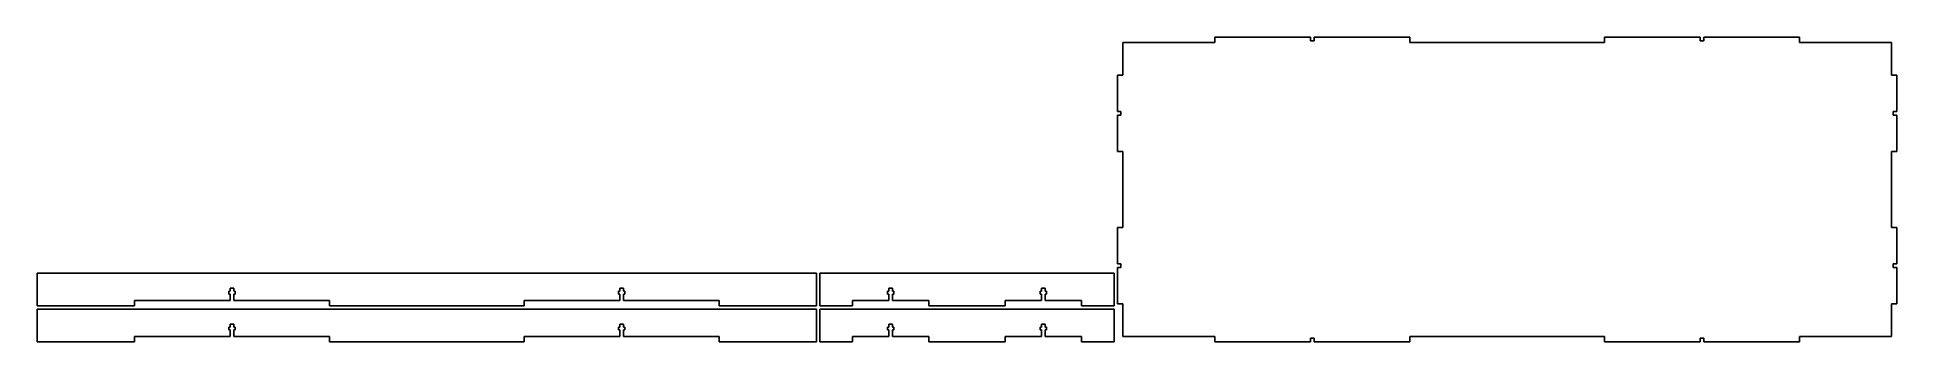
# Model space of a CAD drawing. Header units: millimetres. Extents: x 0 to 1706, y 3 to 283.
import ezdxf

# ---------------------------------------------------------------- set-up
doc = ezdxf.new("R2010")
doc.units = ezdxf.units.MM
doc.header["$MEASUREMENT"] = 0
for name, color, linetype in [('back_outsideCutPath', 7, 'Continuous'), ('bottom_outsideCutPath', 7, 'Continuous'), ('front_outsideCutPath', 7, 'Continuous'), ('left_outsideCutPath', 7, 'Continuous'), ('right_outsideCutPath', 7, 'Continuous')]:
    doc.layers.add(name, color=color, linetype=linetype)

msp = doc.modelspace()

# ---------------------------------------------------------------- linework, layer by layer
at = {"layer": 'back_outsideCutPath'}
for p, q in [((0, 66), (0, 42.875)), ((715, 66), (0, 66)), ((177.125, 49.6), (177.125, 52.25)), ((177.125, 52.25), (180.375, 52.25)), ((180.375, 52.25), (180.375, 49.6)), ((534.625, 49.6), (534.625, 52.25)), ((534.625, 52.25), (537.875, 52.25)), ((537.875, 52.25), (537.875, 49.6)), ((715, 59.125), (715, 66)), ((715, 36), (715, 59.125)), ((0, 42.875), (0, 36)), ((0, 36), (89.375, 36)), ((89.375, 36), (89.375, 41)), ((89.375, 41), (177.125, 41)), ((175.875, 46.95), (175.875, 49.6)), ((175.875, 49.6), (177.125, 49.6)), ((177.125, 46.95), (175.875, 46.95)), ((177.125, 41), (177.125, 46.95)), ((180.375, 49.6), (181.625, 49.6)), ((181.625, 46.95), (180.375, 46.95)), ((180.375, 46.95), (180.375, 41)), ((180.375, 41), (268.125, 41)), ((181.625, 49.6), (181.625, 46.95)), ((268.125, 41), (268.125, 36)), ((268.125, 36), (446.875, 36)), ((446.875, 36), (446.875, 41)), ((446.875, 41), (534.625, 41)), ((533.375, 46.95), (533.375, 49.6)), ((533.375, 49.6), (534.625, 49.6)), ((534.625, 46.95), (533.375, 46.95)), ((534.625, 41), (534.625, 46.95)), ((537.875, 49.6), (539.125, 49.6)), ((539.125, 46.95), (537.875, 46.95)), ((537.875, 46.95), (537.875, 41)), ((537.875, 41), (625.625, 41)), ((539.125, 49.6), (539.125, 46.95)), ((625.625, 41), (625.625, 36)), ((625.625, 36), (715, 36))]:
    msp.add_line(p, q, dxfattribs=at)
at = {"layer": 'bottom_outsideCutPath'}
for p, q in [((996, 278), (996, 248)), ((1080.375, 278), (996, 278)), ((1168.125, 283), (1080.375, 283)), ((1080.375, 283), (1080.375, 278)), ((1168.125, 279.75), (1168.125, 283)), ((1169.75, 279.75), (1168.125, 279.75)), ((1171.375, 279.75), (1169.75, 279.75)), ((1169.75, 279.75), (1169.75, 279.75)), ((1259.125, 283), (1171.375, 283)), ((1171.375, 283), (1171.375, 279.75)), ((1259.125, 278), (1259.125, 283)), ((1437.875, 278), (1259.125, 278)), ((1525.625, 283), (1437.875, 283)), ((1437.875, 283), (1437.875, 278)), ((1525.625, 279.75), (1525.625, 283)), ((1527.25, 279.75), (1525.625, 279.75)), ((1528.875, 279.75), (1527.25, 279.75)), ((1527.25, 279.75), (1527.25, 279.75)), ((1616.625, 283), (1528.875, 283)), ((1528.875, 283), (1528.875, 279.75)), ((1616.625, 278), (1616.625, 283)), ((1701, 278), (1616.625, 278)), ((1701, 248), (1701, 278)), ((996, 248), (991, 248)), ((991, 248), (991, 214.625)), ((1706, 248), (1701, 248)), ((1706, 214.625), (1706, 248)), ((991, 214.625), (994.25, 214.625)), ((994.25, 211.375), (991, 211.375)), ((991, 211.375), (991, 178)), ((994.25, 214.625), (994.25, 213)), ((994.25, 213), (994.25, 213)), ((994.25, 213), (994.25, 211.375)), ((1702.75, 213), (1702.75, 214.625)), ((1702.75, 214.625), (1706, 214.625)), ((1702.75, 211.375), (1702.75, 213)), ((1702.75, 213), (1702.75, 213)), ((1706, 211.375), (1702.75, 211.375)), ((1706, 178), (1706, 211.375)), ((991, 178), (996, 178)), ((996, 178), (996, 108)), ((1701, 108), (1701, 178)), ((1701, 178), (1706, 178)), ((996, 108), (991, 108)), ((991, 108), (991, 74.625)), ((1706, 108), (1701, 108)), ((1706, 74.625), (1706, 108)), ((991, 74.625), (994.25, 74.625)), ((994.25, 71.375), (991, 71.375)), ((991, 71.375), (991, 38)), ((994.25, 74.625), (994.25, 73)), ((994.25, 73), (994.25, 73)), ((994.25, 73), (994.25, 71.375)), ((1702.75, 73), (1702.75, 74.625)), ((1702.75, 74.625), (1706, 74.625)), ((1702.75, 71.375), (1702.75, 73)), ((1702.75, 73), (1702.75, 73)), ((1706, 71.375), (1702.75, 71.375)), ((1706, 38), (1706, 71.375)), ((991, 38), (996, 38)), ((996, 38), (996, 8)), ((1701, 8), (1701, 38)), ((1701, 38), (1706, 38)), ((996, 8), (1080.375, 8)), ((1080.375, 8), (1080.375, 3)), ((1080.375, 3), (1168.125, 3)), ((1168.125, 3), (1168.125, 6.25)), ((1168.125, 6.25), (1169.75, 6.25)), ((1169.75, 6.25), (1169.75, 6.25)), ((1169.75, 6.25), (1171.375, 6.25)), ((1171.375, 6.25), (1171.375, 3)), ((1171.375, 3), (1259.125, 3)), ((1259.125, 3), (1259.125, 8)), ((1259.125, 8), (1437.875, 8)), ((1437.875, 8), (1437.875, 3)), ((1437.875, 3), (1525.625, 3)), ((1525.625, 3), (1525.625, 6.25)), ((1525.625, 6.25), (1527.25, 6.25)), ((1527.25, 6.25), (1527.25, 6.25)), ((1527.25, 6.25), (1528.875, 6.25)), ((1528.875, 6.25), (1528.875, 3)), ((1528.875, 3), (1616.625, 3)), ((1616.625, 3), (1616.625, 8)), ((1616.625, 8), (1701, 8))]:
    msp.add_line(p, q, dxfattribs=at)
at = {"layer": 'front_outsideCutPath'}
for p, q in [((0, 33), (0, 9.875)), ((715, 33), (0, 33)), ((177.125, 16.6), (177.125, 19.25)), ((177.125, 19.25), (180.375, 19.25)), ((180.375, 19.25), (180.375, 16.6)), ((534.625, 16.6), (534.625, 19.25)), ((534.625, 19.25), (537.875, 19.25)), ((537.875, 19.25), (537.875, 16.6)), ((715, 26.125), (715, 33)), ((715, 3), (715, 26.125)), ((0, 9.875), (0, 3)), ((0, 3), (89.375, 3)), ((89.375, 3), (89.375, 8)), ((89.375, 8), (177.125, 8)), ((175.875, 13.95), (175.875, 16.6)), ((175.875, 16.6), (177.125, 16.6)), ((177.125, 13.95), (175.875, 13.95)), ((177.125, 8), (177.125, 13.95)), ((180.375, 16.6), (181.625, 16.6)), ((181.625, 13.95), (180.375, 13.95)), ((180.375, 13.95), (180.375, 8)), ((180.375, 8), (268.125, 8)), ((181.625, 16.6), (181.625, 13.95)), ((268.125, 8), (268.125, 3)), ((268.125, 3), (446.875, 3)), ((446.875, 3), (446.875, 8)), ((446.875, 8), (534.625, 8)), ((533.375, 13.95), (533.375, 16.6)), ((533.375, 16.6), (534.625, 16.6)), ((534.625, 13.95), (533.375, 13.95)), ((534.625, 8), (534.625, 13.95)), ((537.875, 16.6), (539.125, 16.6)), ((539.125, 13.95), (537.875, 13.95)), ((537.875, 13.95), (537.875, 8)), ((537.875, 8), (625.625, 8)), ((539.125, 16.6), (539.125, 13.95)), ((625.625, 8), (625.625, 3)), ((625.625, 3), (715, 3))]:
    msp.add_line(p, q, dxfattribs=at)
at = {"layer": 'left_outsideCutPath'}
for p, q in [((718, 33), (718, 9.875)), ((988, 33), (718, 33)), ((781.375, 16.6), (781.375, 19.25)), ((781.375, 19.25), (784.625, 19.25)), ((784.625, 19.25), (784.625, 16.6)), ((921.375, 16.6), (921.375, 19.25)), ((921.375, 19.25), (924.625, 19.25)), ((924.625, 19.25), (924.625, 16.6)), ((988, 26.125), (988, 33)), ((988, 3), (988, 26.125)), ((718, 9.875), (718, 3)), ((718, 3), (748, 3)), ((748, 3), (748, 8)), ((748, 8), (781.375, 8)), ((780.125, 13.95), (780.125, 16.6)), ((780.125, 16.6), (781.375, 16.6)), ((781.375, 13.95), (780.125, 13.95)), ((781.375, 8), (781.375, 13.95)), ((784.625, 16.6), (785.875, 16.6)), ((785.875, 13.95), (784.625, 13.95)), ((784.625, 13.95), (784.625, 8)), ((784.625, 8), (818, 8)), ((785.875, 16.6), (785.875, 13.95)), ((818, 8), (818, 3)), ((818, 3), (888, 3)), ((888, 3), (888, 8)), ((888, 8), (921.375, 8)), ((920.125, 13.95), (920.125, 16.6)), ((920.125, 16.6), (921.375, 16.6)), ((921.375, 13.95), (920.125, 13.95)), ((921.375, 8), (921.375, 13.95)), ((924.625, 16.6), (925.875, 16.6)), ((925.875, 13.95), (924.625, 13.95)), ((924.625, 13.95), (924.625, 8)), ((924.625, 8), (958, 8)), ((925.875, 16.6), (925.875, 13.95)), ((958, 8), (958, 3)), ((958, 3), (988, 3))]:
    msp.add_line(p, q, dxfattribs=at)
at = {"layer": 'right_outsideCutPath'}
for p, q in [((718, 66), (718, 42.875)), ((988, 66), (718, 66)), ((781.375, 49.6), (781.375, 52.25)), ((781.375, 52.25), (784.625, 52.25)), ((784.625, 52.25), (784.625, 49.6)), ((921.375, 49.6), (921.375, 52.25)), ((921.375, 52.25), (924.625, 52.25)), ((924.625, 52.25), (924.625, 49.6)), ((988, 59.125), (988, 66)), ((988, 36), (988, 59.125)), ((718, 42.875), (718, 36)), ((718, 36), (748, 36)), ((748, 36), (748, 41)), ((748, 41), (781.375, 41)), ((780.125, 46.95), (780.125, 49.6)), ((780.125, 49.6), (781.375, 49.6)), ((781.375, 46.95), (780.125, 46.95)), ((781.375, 41), (781.375, 46.95)), ((784.625, 49.6), (785.875, 49.6)), ((785.875, 46.95), (784.625, 46.95)), ((784.625, 46.95), (784.625, 41)), ((784.625, 41), (818, 41)), ((785.875, 49.6), (785.875, 46.95)), ((818, 41), (818, 36)), ((818, 36), (888, 36)), ((888, 36), (888, 41)), ((888, 41), (921.375, 41)), ((920.125, 46.95), (920.125, 49.6)), ((920.125, 49.6), (921.375, 49.6)), ((921.375, 46.95), (920.125, 46.95)), ((921.375, 41), (921.375, 46.95)), ((924.625, 49.6), (925.875, 49.6)), ((925.875, 46.95), (924.625, 46.95)), ((924.625, 46.95), (924.625, 41)), ((924.625, 41), (958, 41)), ((925.875, 49.6), (925.875, 46.95)), ((958, 41), (958, 36)), ((958, 36), (988, 36))]:
    msp.add_line(p, q, dxfattribs=at)

doc.saveas('drawing.dxf')
